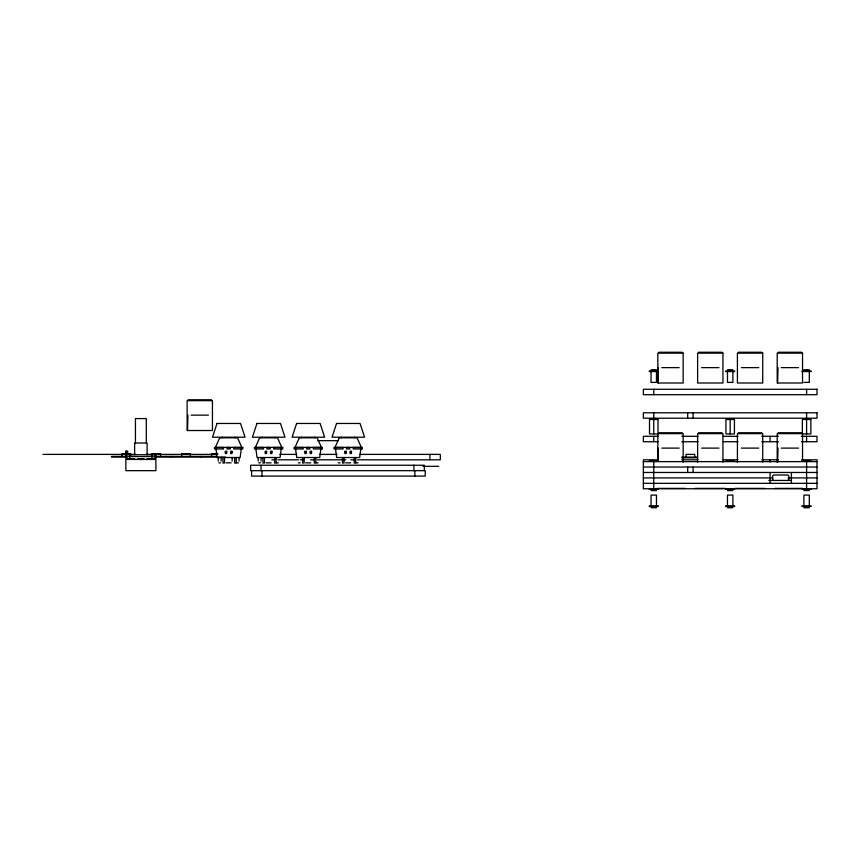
<?xml version="1.0" encoding="UTF-8"?>
<svg xmlns="http://www.w3.org/2000/svg" width="860" height="860" viewBox="0 0 860 860"><rect width="100%" height="100%" fill="white"/><g stroke="black" fill="none" stroke-linecap="round" stroke-linejoin="round"><path stroke-width="1.29" d="M658.728 352.256L682.249 352.256M698.524 352.256L722.034 352.256M738.321 352.256L761.831 352.256M778.106 352.256L801.628 352.256M661.813 367.629L679.153 367.629M701.609 367.629L718.949 367.629M741.406 367.629L758.746 367.629M778.02 367.629L777.612 383.001M781.202 367.629L798.542 367.629M651.041 369.736L656.47 369.736M727.463 369.736L732.892 369.736M803.885 369.736L809.314 369.736M649.236 371.004L658.276 371.004M725.657 371.004L734.698 371.004M802.079 371.004L811.12 371.004M649.236 371.541L658.276 371.541M725.657 371.541L734.698 371.541M802.079 371.541L811.12 371.541M803.885 382.399L809.314 382.399L809.314 371.541M188.028 399.76L211.538 399.76M187.942 415.133L187.523 430.516M191.113 415.133L208.453 415.133M658.728 432.741L682.249 432.741M698.524 432.741L722.034 432.741M738.321 432.741L761.831 432.741M778.106 432.741L801.628 432.741M658.233 436.3L643.355 436.3L643.355 441.728L658.233 441.728M681.829 436.3L697.997 436.3M723.271 436.3L737.977 436.3M761.745 436.3L778.44 436.3M801.305 436.3L817 436.3L817 441.728L801.305 441.728M317.684 440.653L338.41 440.653M681.829 441.728L697.997 441.728M723.271 441.728L737.977 441.728M761.745 441.728L778.44 441.728M661.813 448.114L679.153 448.114M701.609 448.114L718.949 448.114M741.406 448.114L758.746 448.114M778.02 448.114L777.612 462.218M781.202 448.114L798.542 448.114M225.341 452.113L226.653 452.113M230.63 452.113L231.942 452.113M265.267 452.113L266.578 452.113M270.556 452.113L271.868 452.113M304.924 452.113L306.235 452.113M310.223 452.113L311.524 452.113M344.86 452.113L346.171 452.113M350.149 452.113L351.46 452.113M217.752 453.661L211.56 453.661L211.56 456.38M43 454.392L136.073 454.392M145.974 454.392L217.709 454.392M279.758 454.392L296.689 454.392M319.372 454.392L337.088 454.392M359.706 454.392L440.32 454.392L440.32 459.81L357.523 459.81M126.356 456.38L111.434 456.38L111.434 457.101L125.71 457.101M155.552 456.38L216.548 456.38M154.703 456.563L127.033 456.563L127.033 459.455L154.703 459.455L154.703 454.746M155.552 457.101L225.632 457.101M681.948 457.101L697.524 457.101M681.948 457.821L697.524 457.821M271.878 459.81L274.953 459.81M277.909 459.81L298.527 459.81M300.344 459.81L303.817 459.81M310.503 459.81L314.62 459.81M317.19 459.81L345.838 459.81M350.794 459.81L355.148 459.81M658.233 459.81L643.355 459.81L643.355 488.76L817 488.76L817 459.81L801.531 459.81M681.829 459.81L697.997 459.81M723.271 459.81L737.977 459.81M761.745 459.81L778.472 459.81M649.236 461.078L658.276 461.078M725.657 461.078L734.698 461.078M802.079 461.078L811.12 461.078M643.355 461.627L817 461.627M218.805 462.852L220.569 462.852M226.126 462.852L231.157 462.852M236.715 462.852L238.478 462.852M258.731 462.852L260.505 462.852M266.052 462.852L271.094 462.852M276.64 462.852L278.404 462.852M298.388 462.852L300.161 462.852M305.708 462.852L310.75 462.852M316.297 462.852L318.071 462.852M338.324 462.852L340.087 462.852M345.645 462.852L350.676 462.852M356.223 462.852L357.996 462.852M422.991 466.324L438.75 466.324M643.355 467.044L817 467.044M643.355 472.473L817 472.473M643.355 477.902L772.914 477.902M788.05 477.902L817 477.902M768.851 480.439L791.34 480.439M643.355 483.331L817 483.331M657.481 488.394L685.495 488.394M695.267 488.394L725.292 488.394M735.063 488.394L765.088 488.394M774.86 488.394L802.875 488.394M649.236 489.297L658.276 489.297M725.657 489.297L734.698 489.297M802.079 489.297L811.12 489.297M651.041 490.565L656.47 490.565M727.463 490.565L732.892 490.565M803.885 490.565L809.314 490.565M649.236 505.938L658.276 505.938M725.657 505.938L734.698 505.938M802.079 505.938L811.12 505.938M649.236 506.486L658.276 506.486M725.657 506.486L734.698 506.486M802.079 506.486L811.12 506.486M651.041 507.744L656.47 507.744M727.463 507.744L732.892 507.744M803.885 507.744L809.314 507.744M809.314 505.938L809.314 495.091L803.885 495.091L803.885 505.938M806.594 369.736L806.594 371.541M806.594 389.268L806.594 394.697M806.594 412.789L806.594 418.207M806.594 419.476L806.594 433.945M806.594 436.3L806.594 441.728M806.594 461.627L806.594 488.76M802.53 460.895L802.53 433.644L777.203 433.644L777.203 462.196M791.404 472.473L791.404 483.331M770.066 436.3L770.066 441.728M770.066 459.81L770.066 461.981M770.066 472.473L770.066 483.331M762.734 462.196L762.734 433.644L737.418 433.644L737.418 462.196M732.892 371.541L732.892 382.399L727.463 382.399L727.463 371.541M732.892 505.938L732.892 495.091L727.463 495.091L727.463 505.938M730.172 369.736L730.172 371.541M730.172 419.476L730.172 433.945M722.938 462.196L722.938 433.644L697.621 433.644L697.621 462.196M694.729 457.101L694.729 454.392L686.043 454.392L686.043 457.101M693.096 412.789L693.096 418.207M693.096 467.044L693.096 472.473M687.667 412.789L687.667 418.207M687.667 467.044L687.667 472.473M683.152 462.196L683.152 433.644L657.825 433.644L657.825 460.895M658.222 367.629L658.222 383.001M658.222 448.114L658.222 460.928M656.47 371.541L656.47 382.399L651.041 382.399L651.041 371.541M656.47 505.938L656.47 495.091L651.041 495.091L651.041 505.938M653.75 369.736L653.75 371.541M653.75 389.268L653.75 394.697M653.75 412.789L653.75 418.207M653.75 419.476L653.75 433.945M653.75 436.3L653.75 441.728M653.75 461.627L653.75 488.76M429.925 454.392L429.925 459.81M424.313 470.667L424.313 465.238L250.668 465.238L250.668 470.667L425.238 470.667L425.238 476.096L251.593 476.096L251.593 470.667M414.832 470.667L414.832 476.096M413.907 465.238L413.907 470.667M360.802 448.963L359.684 457.52L336.636 457.52L335.518 448.963M355.75 457.52L355.75 463.035L354.202 463.035L354.202 457.52M354.675 437.202L354.675 437.804M344.054 457.52L344.054 463.035L342.495 463.035L342.495 457.52M341.646 437.202L341.646 437.804M320.877 448.963L319.748 457.52L296.711 457.52L295.582 448.963M315.824 457.52L315.824 463.035L314.265 463.035L314.265 457.52M314.738 437.202L314.738 437.804M304.117 457.52L304.117 463.035L302.569 463.035L302.569 457.52M301.72 437.202L301.72 437.804M281.209 448.963L280.091 457.52L257.043 457.52L255.925 448.963M276.167 457.52L276.167 463.035L274.609 463.035L274.609 457.52M275.082 437.202L275.082 437.804M264.461 457.52L264.461 463.035L262.913 463.035L262.913 457.52M262.063 437.202L262.063 437.804M261.988 470.667L261.988 476.096M261.064 457.52L261.064 461.046M261.064 465.238L261.064 470.667M258.172 457.52L258.172 461.046M241.284 448.963L240.166 457.52L217.118 457.52L216 448.963M239.037 457.52L239.037 461.046M236.242 457.52L236.242 463.035L234.683 463.035L234.683 457.52M235.156 437.202L235.156 437.804M232.125 457.52L232.125 461.046M224.535 457.52L224.535 463.035L222.976 463.035L222.976 457.52M222.127 437.202L222.127 437.804M221.138 457.52L221.138 461.046M218.236 457.52L218.236 461.046M200.971 456.38L200.971 457.101M190.393 456.38L190.393 453.661L181.707 453.661L181.707 456.38M171.129 456.38L171.129 457.101M160.551 456.38L160.551 453.661L151.865 453.661L151.865 455.477M153.349 459.455L153.349 458.724L147.017 458.724L147.017 459.455M151.994 454.746L151.994 459.455M151.091 458.724L151.091 459.455M150.188 458.724L150.188 459.455M149.275 458.724L149.275 459.455M147.114 454.746L147.114 442.997L134.633 442.997L134.633 454.746M146.297 442.997L146.297 418.573L135.439 418.573L135.439 442.997M144.039 459.455L144.039 458.724L137.707 458.724L137.707 459.455M141.771 458.724L141.771 459.455M139.965 458.724L139.965 459.455M134.719 459.455L134.719 458.724L128.387 458.724L128.387 459.455M132.462 458.724L132.462 459.455M130.698 455.477L130.698 453.661L122.023 453.661L122.023 456.38M130.645 458.724L130.645 459.455M129.742 454.746L129.742 459.455M127.667 454.746L127.667 451.135L125.861 451.135L125.861 470.667L155.886 470.667L155.886 454.746L126.151 454.746L126.151 451.135M787.513 480.439A1.355 1.355 0 0 0 788.878 479.074L788.878 476.365A1.355 1.355 0 0 0 787.513 475.01L773.946 475.01A1.355 1.355 0 0 0 772.592 476.365L772.592 479.074A1.355 1.355 0 0 0 773.946 480.439M217.021 423.464L212.495 437.202L245.057 437.202L240.531 423.464L217.021 423.464M256.947 423.464L252.431 437.202L284.983 437.202L280.467 423.464L256.947 423.464M296.603 423.464L292.088 437.202L324.639 437.202L320.124 423.464L296.603 423.464M336.539 423.464L332.014 437.202L364.575 437.202L360.05 423.464L336.539 423.464M219.719 437.804L215.451 447.383L241.832 447.383L237.564 437.804L219.719 437.804M259.645 437.804L255.388 447.383L281.757 447.383L277.5 437.804L259.645 437.804M299.302 437.804L295.044 447.383L321.414 447.383L317.157 437.804L299.302 437.804M339.227 437.804L334.97 447.383L361.34 447.383L357.083 437.804L339.227 437.804M683.152 353.159L657.825 353.159L657.825 383.001L683.152 383.001L683.152 353.159M722.938 353.159L697.621 353.159L697.621 383.001L722.938 383.001L722.938 353.159M762.734 353.159L737.418 353.159L737.418 383.001L762.734 383.001L762.734 353.159M802.53 353.159L777.203 353.159L777.203 383.001L802.53 383.001L802.53 353.159M817 389.268L643.355 389.268L643.355 394.697L817 394.697L817 389.268M212.441 400.663L187.125 400.663L187.125 430.516L212.441 430.516L212.441 400.663M817 412.789L643.355 412.789L643.355 418.207L817 418.207L817 412.789M658.008 419.476L649.504 419.476L649.504 433.945L658.008 433.945L658.008 419.476M734.429 419.476L725.926 419.476L725.926 433.945L734.429 433.945L734.429 419.476M810.851 419.476L802.348 419.476L802.348 433.945L810.851 433.945L810.851 419.476M223.535 447.479L214.495 447.479L214.495 448.963L223.535 448.963L223.535 447.479M230.286 447.479L226.997 447.479L226.997 448.963L230.286 448.963L230.286 447.479M242.789 447.479L233.737 447.479L233.737 448.963L242.789 448.963L242.789 447.479M263.472 447.479L254.42 447.479L254.42 448.963L263.472 448.963L263.472 447.479M270.212 447.479L266.923 447.479L266.923 448.963L270.212 448.963L270.212 447.479M282.714 447.479L273.673 447.479L273.673 448.963L282.714 448.963L282.714 447.479M303.129 447.479L294.088 447.479L294.088 448.963L303.129 448.963L303.129 447.479M309.879 447.479L306.579 447.479L306.579 448.963L309.879 448.963L309.879 447.479M322.371 447.479L313.33 447.479L313.33 448.963L322.371 448.963L322.371 447.479M343.054 447.479L334.013 447.479L334.013 448.963L343.054 448.963L343.054 447.479M349.805 447.479L346.515 447.479L346.515 448.963L349.805 448.963L349.805 447.479M362.307 447.479L353.256 447.479L353.256 448.963L362.307 448.963L362.307 447.479M226.653 451.317L225.341 451.317L225.341 453.542L226.653 453.542L226.653 451.317M231.942 451.317L230.63 451.317L230.63 453.542L231.942 453.542L231.942 451.317M266.578 451.317L265.267 451.317L265.267 453.542L266.578 453.542L266.578 451.317M271.868 451.317L270.556 451.317L270.556 453.542L271.868 453.542L271.868 451.317M306.235 451.317L304.924 451.317L304.924 453.542L306.235 453.542L306.235 451.317M311.524 451.317L310.223 451.317L310.223 453.542L311.524 453.542L311.524 451.317M346.171 451.317L344.86 451.317L344.86 453.542L346.171 453.542L346.171 451.317M351.46 451.317L350.149 451.317L350.149 453.542L351.46 453.542L351.46 451.317"/></g></svg>
